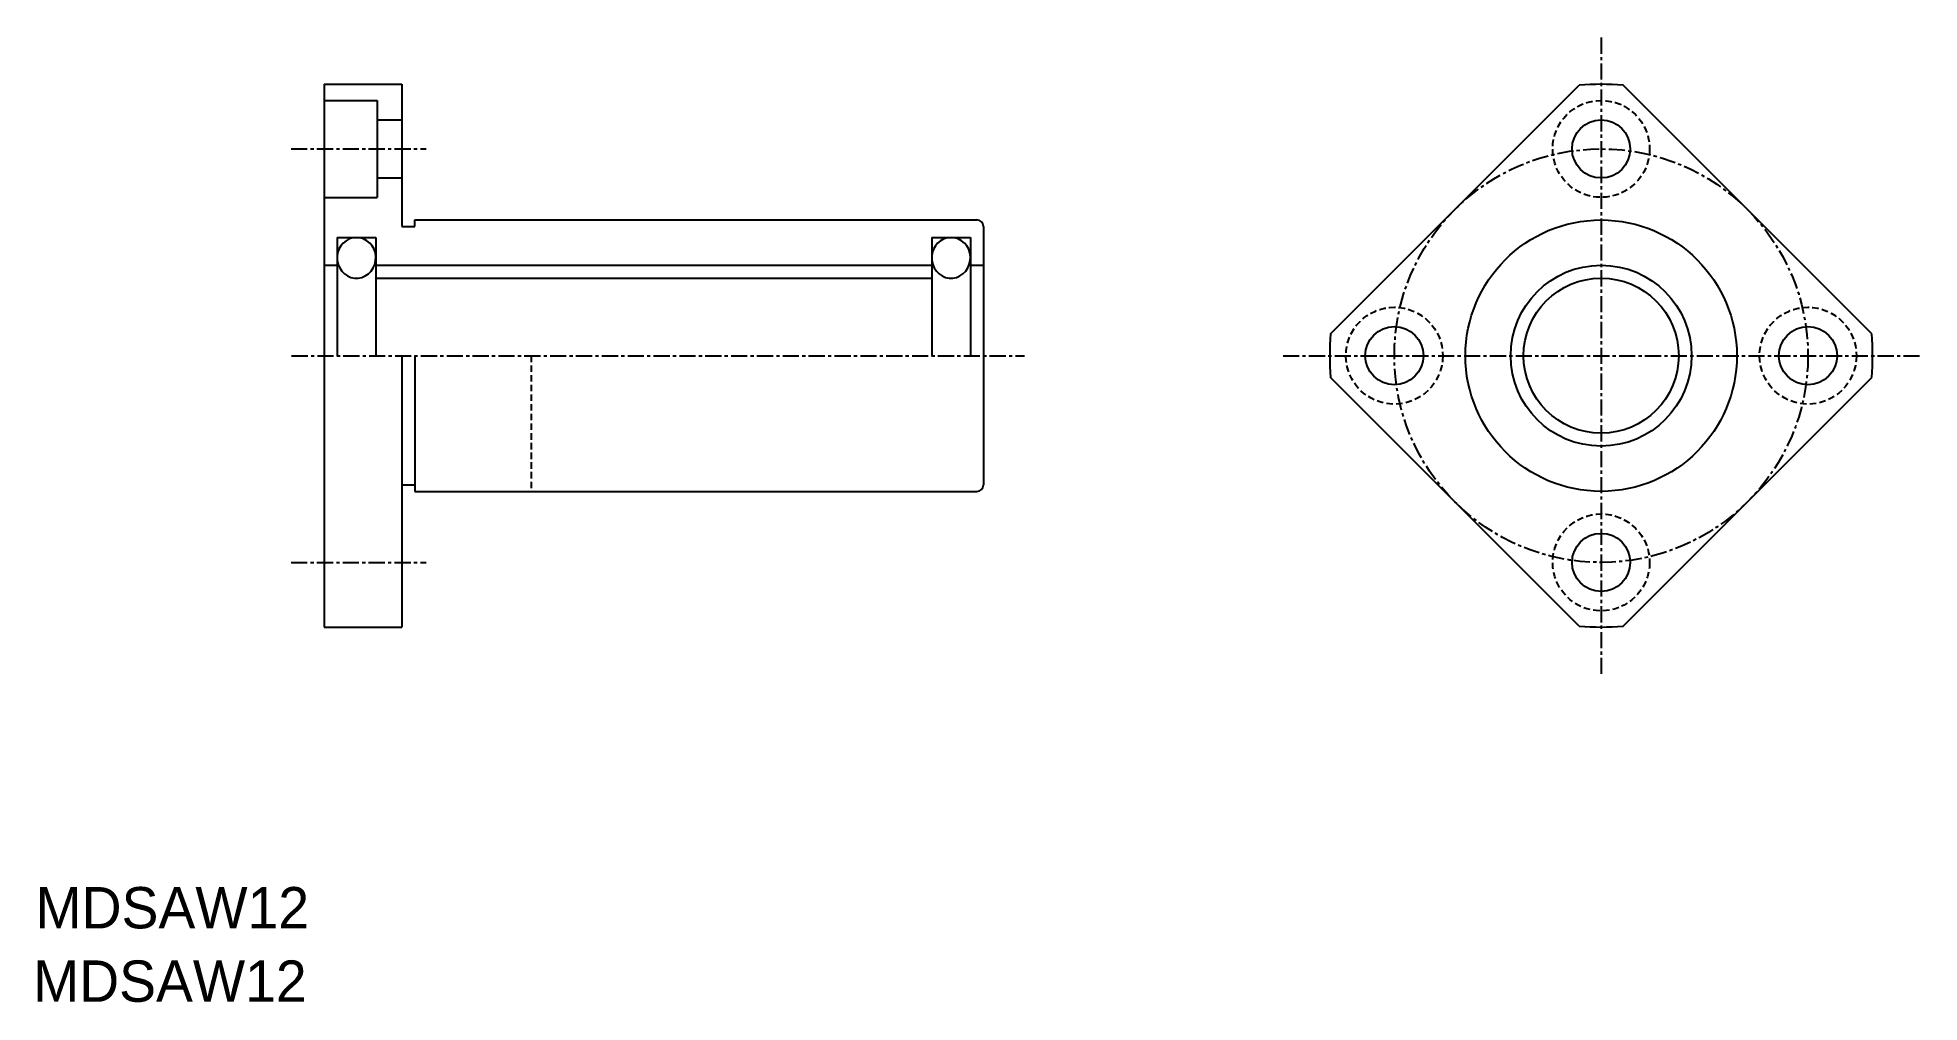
# Model space of a CAD drawing. Extents: x 10 to 156, y 10 to 85.
import ezdxf

# ---------------------------------------------------------------- set-up
doc = ezdxf.new("R2010")
doc.units = 0
doc.linetypes.add('CENTER', pattern=[2, 1.25, -0.25, 0.25, -0.25])
doc.linetypes.add('DASHED', pattern=[0.75, 0.5, -0.25])
doc.layers.get('0').update_dxf_attribs({"linetype": 'CONTINUOUS'})
doc.layers.add('CENTER', color=1, linetype='CENTER')

msp = doc.modelspace()

# ---------------------------------------------------------------- linework, layer by layer
at = {"color": 7, "linetype": 'CONTINUOUS'}
for p, q in [((32.52, 81), (32.52, 39)), ((32.52, 81), (38.52, 81)), ((38.52, 81), (38.52, 70)), ((110.38, 61.7), (129.62, 80.93)), ((152.25, 61.7), (133.01, 80.93)), ((32.52, 79.75), (36.62, 79.75)), ((36.62, 79.75), (36.62, 72.25)), ((36.62, 78.25), (38.52, 78.25)), ((36.62, 73.75), (38.52, 73.75)), ((32.52, 72.25), (36.62, 72.25)), ((38.52, 70), (39.52, 70)), ((39.52, 70.5), (83.02, 70.5)), ((39.52, 70), (39.52, 70.5)), ((83.52, 70), (83.52, 50)), ((33.52, 69.15), (33.52, 60)), ((33.52, 69.15), (36.52, 69.15)), ((36.52, 69.15), (36.52, 60)), ((79.52, 69.15), (79.52, 60)), ((79.52, 69.15), (82.52, 69.15)), ((79.52, 69.15), (79.52, 60)), ((82.52, 69.15), (82.52, 60)), ((32.52, 67), (33.52, 67)), ((36.52, 67), (79.52, 67)), ((82.52, 67), (83.52, 67)), ((33.52, 66.86), (33.52, 66.86)), ((36.52, 66), (79.52, 66)), ((33.52, 64.58), (33.52, 64.58)), ((38.52, 60), (38.52, 39)), ((39.52, 60), (39.52, 49.5)), ((129.62, 39.07), (110.38, 58.3)), ((133.01, 39.07), (152.25, 58.3)), ((38.52, 50), (39.52, 50)), ((39.52, 49.5), (83.02, 49.5)), ((32.52, 39), (38.52, 39))]:
    msp.add_line(p, q, dxfattribs=at)
at = {"color": 3, "linetype": 'DASHED'}
msp.add_line((48.52, 60), (48.52, 49.5), dxfattribs=at)
at = {"color": 7, "linetype": 'CONTINUOUS', "flags": 128}
for points in [[(35.02, 69.15), (34.73, 69.12), (34.46, 69.04), (34.21, 68.9), (33.98, 68.71), (33.8, 68.49), (33.65, 68.23), (33.56, 67.95), (33.52, 67.65), (33.53, 67.35), (33.6, 67.06), (33.72, 66.79), (33.88, 66.54), (34.09, 66.34), (34.33, 66.18), (34.59, 66.06), (34.87, 66.01), (35.16, 66.01), (35.44, 66.06), (35.7, 66.18), (35.94, 66.34), (36.15, 66.54), (36.32, 66.79), (36.43, 67.06), (36.5, 67.35), (36.52, 67.65), (36.48, 67.95), (36.38, 68.23), (36.24, 68.49), (36.05, 68.71), (35.83, 68.9), (35.57, 69.04), (35.3, 69.12)], [(81.02, 69.15), (80.73, 69.12), (80.46, 69.04), (80.21, 68.9), (79.98, 68.71), (79.8, 68.49), (79.65, 68.23), (79.56, 67.95), (79.52, 67.65), (79.53, 67.35), (79.6, 67.06), (79.72, 66.79), (79.88, 66.54), (80.09, 66.34), (80.33, 66.18), (80.59, 66.06), (80.87, 66.01), (81.16, 66.01), (81.44, 66.06), (81.7, 66.18), (81.94, 66.34), (82.15, 66.54), (82.32, 66.79), (82.43, 67.06), (82.5, 67.35), (82.52, 67.65), (82.48, 67.95), (82.38, 68.23), (82.24, 68.49), (82.05, 68.71), (81.83, 68.9), (81.57, 69.04), (81.3, 69.12)]]:
    msp.add_lwpolyline(points, close=True, dxfattribs=at)
at = {"color": 3, "linetype": 'DASHED'}
for centre in [(131.31, 76), (115.31, 60), (147.31, 60), (131.31, 44)]:
    msp.add_circle(centre, 3.75, dxfattribs=at)
at = {"color": 7, "linetype": 'CONTINUOUS'}
for centre, radius in [((131.31, 76), 2.25), ((131.31, 60), 10.5), ((131.31, 60), 7), ((131.31, 60), 6), ((115.31, 60), 2.25), ((147.31, 60), 2.25), ((131.31, 44), 2.25)]:
    msp.add_circle(centre, radius, dxfattribs=at)
for centre, radius, start, end in [((131.31, 60), 21, 85.3676, 94.6324), ((83.02, 70), 0.5, 0, 90), ((131.31, 60), 21, 175.3676, 184.6324), ((131.31, 60), 21, 355.3676, 4.6324), ((83.02, 50), 0.5, 270, 0), ((131.31, 60), 21, 265.3676, 274.6324)]:
    msp.add_arc(centre, radius, start, end, dxfattribs=at)
at = {"layer": 'CENTER', "color": 1, "linetype": 'CENTER'}
for p, q in [((131.31, 84.61), (131.31, 35.39)), ((29.96, 76), (40.42, 76)), ((30, 60), (86.7, 60)), ((106.7, 60), (155.93, 60)), ((29.96, 44), (40.42, 44))]:
    msp.add_line(p, q, dxfattribs=at)
msp.add_circle((131.31, 60), 16, dxfattribs=at)

# ---------------------------------------------------------------- texts
at = {"color": 7, "linetype": 'CONTINUOUS'}
for p in [(10.19, 15.68), (10, 10)]:
    msp.add_text('MDSAW12', height=3.2, dxfattribs=at).set_placement(p)

doc.saveas('drawing.dxf')
